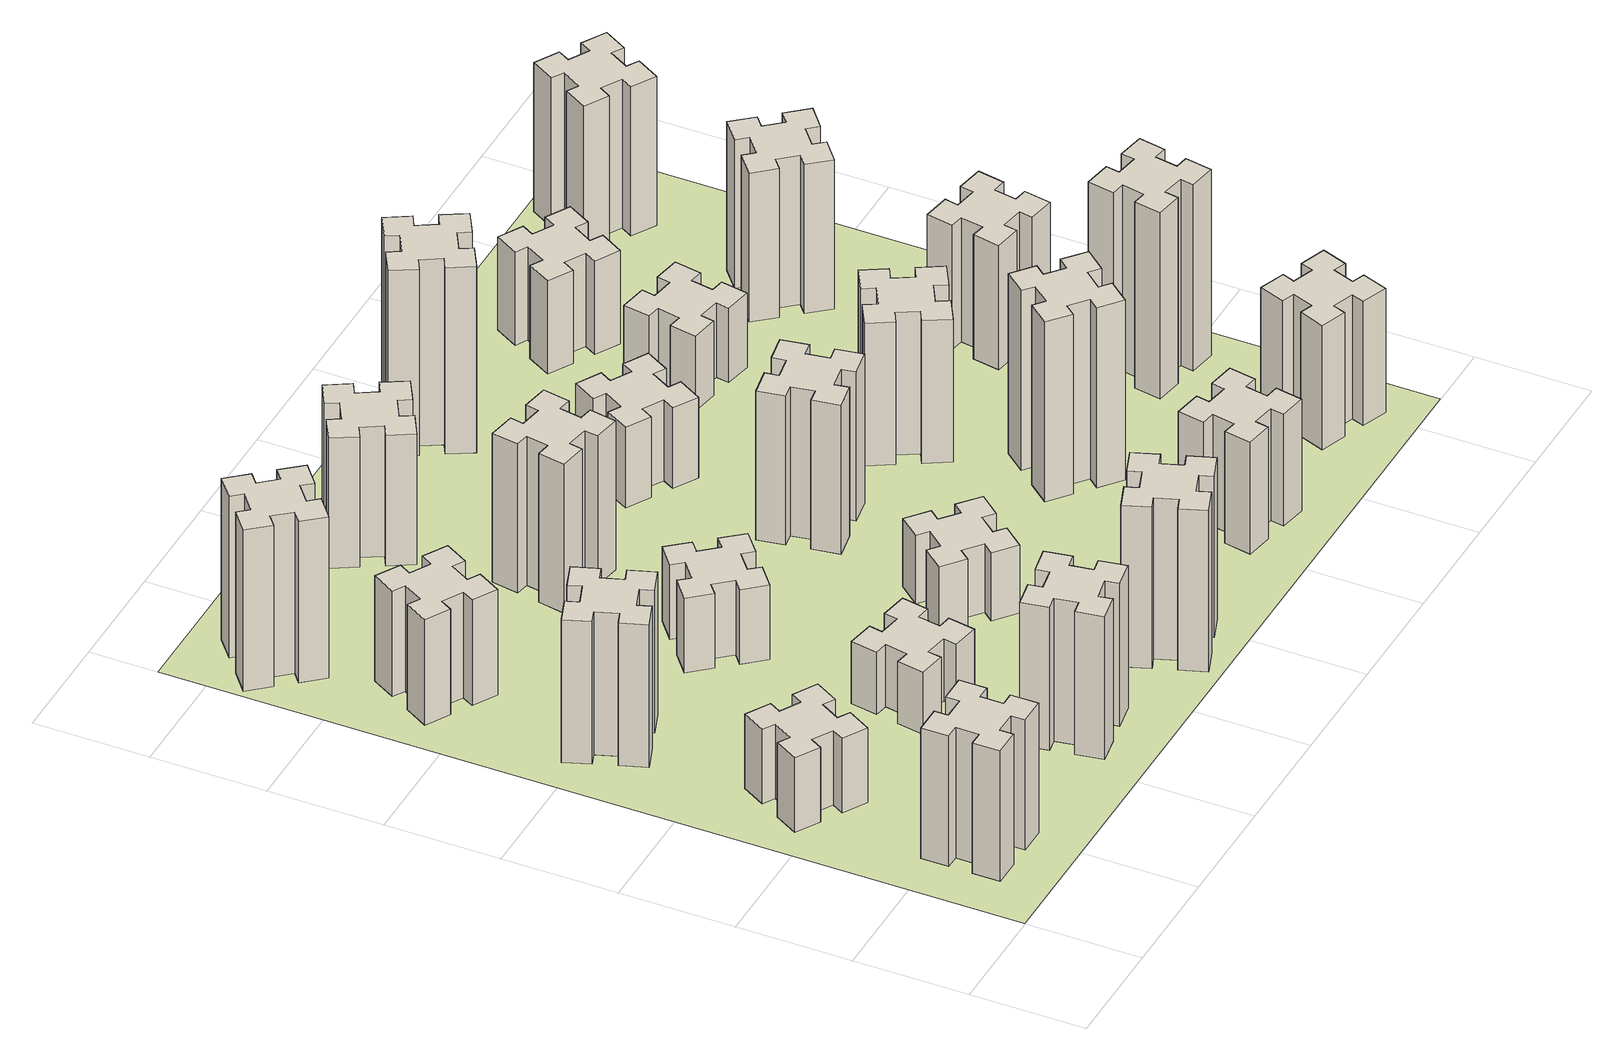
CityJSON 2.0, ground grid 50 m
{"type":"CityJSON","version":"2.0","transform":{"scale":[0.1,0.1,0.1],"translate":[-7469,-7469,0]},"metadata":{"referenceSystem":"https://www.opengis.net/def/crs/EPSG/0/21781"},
"CityObjects":{
"building1":{"type":"Building","attributes":{"class":"1000","function":"1000","usage":"1000","yearOfConstruction":2016,"roofType":"1000","measuredHeight":63,"storeysAboveGround":30,"storeysBelowGround":0},"geometry":[{"type":"Solid","lod":"1","boundaries":[[[[0,1,2,3,4,5,6,7,8,9,10,11,12,13,14,15,16,17,18,19]],[[17,16,20,21]],[[16,15,22,20]],[[15,14,23,22]],[[14,13,24,23]],[[13,12,25,24]],[[12,11,26,25]],[[11,10,27,26]],[[10,9,28,27]],[[9,8,29,28]],[[8,7,30,29]],[[7,6,31,30]],[[6,5,32,31]],[[5,4,33,32]],[[4,3,34,33]],[[3,2,35,34]],[[2,1,36,35]],[[1,0,37,36]],[[0,19,38,37]],[[19,18,39,38]],[[18,17,21,39]],[[24,25,26,27,28,29,30,31,32,33,34,35,36,37,38,39,21,20,22,23]]]]}]},
"building2":{"type":"Building","attributes":{"class":"1000","function":"1000","usage":"1000","yearOfConstruction":2016,"roofType":"1000","measuredHeight":36,"storeysAboveGround":30,"storeysBelowGround":0},"geometry":[{"type":"Solid","lod":"1","boundaries":[[[[40,41,42,43,44,45,46,47,48,49,50,51,52,53,54,55,56,57,58,59]],[[57,56,60,61]],[[56,55,62,60]],[[55,54,63,62]],[[54,53,64,63]],[[53,52,65,64]],[[52,51,66,65]],[[51,50,67,66]],[[50,49,68,67]],[[49,48,69,68]],[[48,47,70,69]],[[47,46,71,70]],[[46,45,72,71]],[[45,44,73,72]],[[44,43,74,73]],[[43,42,75,74]],[[42,41,76,75]],[[41,40,77,76]],[[40,59,78,77]],[[59,58,79,78]],[[58,57,61,79]],[[64,65,66,67,68,69,70,71,72,73,74,75,76,77,78,79,61,60,62,63]]]]}]},
"building3":{"type":"Building","attributes":{"class":"1000","function":"1000","usage":"1000","yearOfConstruction":2016,"roofType":"1000","measuredHeight":69,"storeysAboveGround":30,"storeysBelowGround":0},"geometry":[{"type":"Solid","lod":"1","boundaries":[[[[80,81,82,83,84,85,86,87,88,89,90,91,92,93,94,95,96,97,98,99]],[[97,96,100,101]],[[96,95,102,100]],[[95,94,103,102]],[[94,93,104,103]],[[93,92,105,104]],[[92,91,106,105]],[[91,90,107,106]],[[90,89,108,107]],[[89,88,109,108]],[[88,87,110,109]],[[87,86,111,110]],[[86,85,112,111]],[[85,84,113,112]],[[84,83,114,113]],[[83,82,115,114]],[[82,81,116,115]],[[81,80,117,116]],[[80,99,118,117]],[[99,98,119,118]],[[98,97,101,119]],[[104,105,106,107,108,109,110,111,112,113,114,115,116,117,118,119,101,100,102,103]]]]}]},
"building4":{"type":"Building","attributes":{"class":"1000","function":"1000","usage":"1000","yearOfConstruction":2016,"roofType":"1000","measuredHeight":51,"storeysAboveGround":30,"storeysBelowGround":0},"geometry":[{"type":"Solid","lod":"1","boundaries":[[[[120,121,122,123,124,125,126,127,128,129,130,131,132,133,134,135,136,137,138,139]],[[137,136,140,141]],[[136,135,142,140]],[[135,134,143,142]],[[134,133,144,143]],[[133,132,145,144]],[[132,131,146,145]],[[131,130,147,146]],[[130,129,148,147]],[[129,128,149,148]],[[128,127,150,149]],[[127,126,151,150]],[[126,125,152,151]],[[125,124,153,152]],[[124,123,154,153]],[[123,122,155,154]],[[122,121,156,155]],[[121,120,157,156]],[[120,139,158,157]],[[139,138,159,158]],[[138,137,141,159]],[[144,145,146,147,148,149,150,151,152,153,154,155,156,157,158,159,141,140,142,143]]]]}]},
"building5":{"type":"Building","attributes":{"class":"1000","function":"1000","usage":"1000","yearOfConstruction":2016,"roofType":"1000","measuredHeight":78,"storeysAboveGround":30,"storeysBelowGround":0},"geometry":[{"type":"Solid","lod":"1","boundaries":[[[[160,161,162,163,164,165,166,167,168,169,170,171,172,173,174,175,176,177,178,179]],[[177,176,180,181]],[[176,175,182,180]],[[175,174,183,182]],[[174,173,184,183]],[[173,172,185,184]],[[172,171,186,185]],[[171,170,187,186]],[[170,169,188,187]],[[169,168,189,188]],[[168,167,190,189]],[[167,166,191,190]],[[166,165,192,191]],[[165,164,193,192]],[[164,163,194,193]],[[163,162,195,194]],[[162,161,196,195]],[[161,160,197,196]],[[160,179,198,197]],[[179,178,199,198]],[[178,177,181,199]],[[184,185,186,187,188,189,190,191,192,193,194,195,196,197,198,199,181,180,182,183]]]]}]},
"building6":{"type":"Building","attributes":{"class":"1000","function":"1000","usage":"1000","yearOfConstruction":2016,"roofType":"1000","measuredHeight":69,"storeysAboveGround":30,"storeysBelowGround":0},"geometry":[{"type":"Solid","lod":"1","boundaries":[[[[200,201,202,203,204,205,206,207,208,209,210,211,212,213,214,215,216,217,218,219]],[[217,216,220,221]],[[216,215,222,220]],[[215,214,223,222]],[[214,213,224,223]],[[213,212,225,224]],[[212,211,226,225]],[[211,210,227,226]],[[210,209,228,227]],[[209,208,229,228]],[[208,207,230,229]],[[207,206,231,230]],[[206,205,232,231]],[[205,204,233,232]],[[204,203,234,233]],[[203,202,235,234]],[[202,201,236,235]],[[201,200,237,236]],[[200,219,238,237]],[[219,218,239,238]],[[218,217,221,239]],[[224,225,226,227,228,229,230,231,232,233,234,235,236,237,238,239,221,220,222,223]]]]}]},
"building7":{"type":"Building","attributes":{"class":"1000","function":"1000","usage":"1000","yearOfConstruction":2016,"roofType":"1000","measuredHeight":30,"storeysAboveGround":30,"storeysBelowGround":0},"geometry":[{"type":"Solid","lod":"1","boundaries":[[[[240,241,242,243,244,245,246,247,248,249,250,251,252,253,254,255,256,257,258,259]],[[257,256,260,261]],[[256,255,262,260]],[[255,254,263,262]],[[254,253,264,263]],[[253,252,265,264]],[[252,251,266,265]],[[251,250,267,266]],[[250,249,268,267]],[[249,248,269,268]],[[248,247,270,269]],[[247,246,271,270]],[[246,245,272,271]],[[245,244,273,272]],[[244,243,274,273]],[[243,242,275,274]],[[242,241,276,275]],[[241,240,277,276]],[[240,259,278,277]],[[259,258,279,278]],[[258,257,261,279]],[[264,265,266,267,268,269,270,271,272,273,274,275,276,277,278,279,261,260,262,263]]]]}]},
"building8":{"type":"Building","attributes":{"class":"1000","function":"1000","usage":"1000","yearOfConstruction":2016,"roofType":"1000","measuredHeight":36,"storeysAboveGround":30,"storeysBelowGround":0},"geometry":[{"type":"Solid","lod":"1","boundaries":[[[[280,281,282,283,284,285,286,287,288,289,290,291,292,293,294,295,296,297,298,299]],[[297,296,300,301]],[[296,295,302,300]],[[295,294,303,302]],[[294,293,304,303]],[[293,292,305,304]],[[292,291,306,305]],[[291,290,307,306]],[[290,289,308,307]],[[289,288,309,308]],[[288,287,310,309]],[[287,286,311,310]],[[286,285,312,311]],[[285,284,313,312]],[[284,283,314,313]],[[283,282,315,314]],[[282,281,316,315]],[[281,280,317,316]],[[280,299,318,317]],[[299,298,319,318]],[[298,297,301,319]],[[304,305,306,307,308,309,310,311,312,313,314,315,316,317,318,319,301,300,302,303]]]]}]},
"building9":{"type":"Building","attributes":{"class":"1000","function":"1000","usage":"1000","yearOfConstruction":2016,"roofType":"1000","measuredHeight":78,"storeysAboveGround":30,"storeysBelowGround":0},"geometry":[{"type":"Solid","lod":"1","boundaries":[[[[320,321,322,323,324,325,326,327,328,329,330,331,332,333,334,335,336,337,338,339]],[[337,336,340,341]],[[336,335,342,340]],[[335,334,343,342]],[[334,333,344,343]],[[333,332,345,344]],[[332,331,346,345]],[[331,330,347,346]],[[330,329,348,347]],[[329,328,349,348]],[[328,327,350,349]],[[327,326,351,350]],[[326,325,352,351]],[[325,324,353,352]],[[324,323,354,353]],[[323,322,355,354]],[[322,321,356,355]],[[321,320,357,356]],[[320,339,358,357]],[[339,338,359,358]],[[338,337,341,359]],[[344,345,346,347,348,349,350,351,352,353,354,355,356,357,358,359,341,340,342,343]]]]}]},
"building10":{"type":"Building","attributes":{"class":"1000","function":"1000","usage":"1000","yearOfConstruction":2016,"roofType":"1000","measuredHeight":72,"storeysAboveGround":30,"storeysBelowGround":0},"geometry":[{"type":"Solid","lod":"1","boundaries":[[[[360,361,362,363,364,365,366,367,368,369,370,371,372,373,374,375,376,377,378,379]],[[377,376,380,381]],[[376,375,382,380]],[[375,374,383,382]],[[374,373,384,383]],[[373,372,385,384]],[[372,371,386,385]],[[371,370,387,386]],[[370,369,388,387]],[[369,368,389,388]],[[368,367,390,389]],[[367,366,391,390]],[[366,365,392,391]],[[365,364,393,392]],[[364,363,394,393]],[[363,362,395,394]],[[362,361,396,395]],[[361,360,397,396]],[[360,379,398,397]],[[379,378,399,398]],[[378,377,381,399]],[[384,385,386,387,388,389,390,391,392,393,394,395,396,397,398,399,381,380,382,383]]]]}]},
"building11":{"type":"Building","attributes":{"class":"1000","function":"1000","usage":"1000","yearOfConstruction":2016,"roofType":"1000","measuredHeight":33,"storeysAboveGround":30,"storeysBelowGround":0},"geometry":[{"type":"Solid","lod":"1","boundaries":[[[[400,401,402,403,404,405,406,407,408,409,410,411,412,413,414,415,416,417,418,419]],[[417,416,420,421]],[[416,415,422,420]],[[415,414,423,422]],[[414,413,424,423]],[[413,412,425,424]],[[412,411,426,425]],[[411,410,427,426]],[[410,409,428,427]],[[409,408,429,428]],[[408,407,430,429]],[[407,406,431,430]],[[406,405,432,431]],[[405,404,433,432]],[[404,403,434,433]],[[403,402,435,434]],[[402,401,436,435]],[[401,400,437,436]],[[400,419,438,437]],[[419,418,439,438]],[[418,417,421,439]],[[424,425,426,427,428,429,430,431,432,433,434,435,436,437,438,439,421,420,422,423]]]]}]},
"building12":{"type":"Building","attributes":{"class":"1000","function":"1000","usage":"1000","yearOfConstruction":2016,"roofType":"1000","measuredHeight":63,"storeysAboveGround":30,"storeysBelowGround":0},"geometry":[{"type":"Solid","lod":"1","boundaries":[[[[440,441,442,443,444,445,446,447,448,449,450,451,452,453,454,455,456,457,458,459]],[[457,456,460,461]],[[456,455,462,460]],[[455,454,463,462]],[[454,453,464,463]],[[453,452,465,464]],[[452,451,466,465]],[[451,450,467,466]],[[450,449,468,467]],[[449,448,469,468]],[[448,447,470,469]],[[447,446,471,470]],[[446,445,472,471]],[[445,444,473,472]],[[444,443,474,473]],[[443,442,475,474]],[[442,441,476,475]],[[441,440,477,476]],[[440,459,478,477]],[[459,458,479,478]],[[458,457,461,479]],[[464,465,466,467,468,469,470,471,472,473,474,475,476,477,478,479,461,460,462,463]]]]}]},
"building13":{"type":"Building","attributes":{"class":"1000","function":"1000","usage":"1000","yearOfConstruction":2016,"roofType":"1000","measuredHeight":72,"storeysAboveGround":30,"storeysBelowGround":0},"geometry":[{"type":"Solid","lod":"1","boundaries":[[[[480,481,482,483,484,485,486,487,488,489,490,491,492,493,494,495,496,497,498,499]],[[497,496,500,501]],[[496,495,502,500]],[[495,494,503,502]],[[494,493,504,503]],[[493,492,505,504]],[[492,491,506,505]],[[491,490,507,506]],[[490,489,508,507]],[[489,488,509,508]],[[488,487,510,509]],[[487,486,511,510]],[[486,485,512,511]],[[485,484,513,512]],[[484,483,514,513]],[[483,482,515,514]],[[482,481,516,515]],[[481,480,517,516]],[[480,499,518,517]],[[499,498,519,518]],[[498,497,501,519]],[[504,505,506,507,508,509,510,511,512,513,514,515,516,517,518,519,501,500,502,503]]]]}]},
"building14":{"type":"Building","attributes":{"class":"1000","function":"1000","usage":"1000","yearOfConstruction":2016,"roofType":"1000","measuredHeight":39,"storeysAboveGround":30,"storeysBelowGround":0},"geometry":[{"type":"Solid","lod":"1","boundaries":[[[[520,521,522,523,524,525,526,527,528,529,530,531,532,533,534,535,536,537,538,539]],[[537,536,540,541]],[[536,535,542,540]],[[535,534,543,542]],[[534,533,544,543]],[[533,532,545,544]],[[532,531,546,545]],[[531,530,547,546]],[[530,529,548,547]],[[529,528,549,548]],[[528,527,550,549]],[[527,526,551,550]],[[526,525,552,551]],[[525,524,553,552]],[[524,523,554,553]],[[523,522,555,554]],[[522,521,556,555]],[[521,520,557,556]],[[520,539,558,557]],[[539,538,559,558]],[[538,537,541,559]],[[544,545,546,547,548,549,550,551,552,553,554,555,556,557,558,559,541,540,542,543]]]]}]},
"building15":{"type":"Building","attributes":{"class":"1000","function":"1000","usage":"1000","yearOfConstruction":2016,"roofType":"1000","measuredHeight":54,"storeysAboveGround":30,"storeysBelowGround":0},"geometry":[{"type":"Solid","lod":"1","boundaries":[[[[560,561,562,563,564,565,566,567,568,569,570,571,572,573,574,575,576,577,578,579]],[[577,576,580,581]],[[576,575,582,580]],[[575,574,583,582]],[[574,573,584,583]],[[573,572,585,584]],[[572,571,586,585]],[[571,570,587,586]],[[570,569,588,587]],[[569,568,589,588]],[[568,567,590,589]],[[567,566,591,590]],[[566,565,592,591]],[[565,564,593,592]],[[564,563,594,593]],[[563,562,595,594]],[[562,561,596,595]],[[561,560,597,596]],[[560,579,598,597]],[[579,578,599,598]],[[578,577,581,599]],[[584,585,586,587,588,589,590,591,592,593,594,595,596,597,598,599,581,580,582,583]]]]}]},
"building16":{"type":"Building","attributes":{"class":"1000","function":"1000","usage":"1000","yearOfConstruction":2016,"roofType":"1000","measuredHeight":90,"storeysAboveGround":30,"storeysBelowGround":0},"geometry":[{"type":"Solid","lod":"1","boundaries":[[[[600,601,602,603,604,605,606,607,608,609,610,611,612,613,614,615,616,617,618,619]],[[617,616,620,621]],[[616,615,622,620]],[[615,614,623,622]],[[614,613,624,623]],[[613,612,625,624]],[[612,611,626,625]],[[611,610,627,626]],[[610,609,628,627]],[[609,608,629,628]],[[608,607,630,629]],[[607,606,631,630]],[[606,605,632,631]],[[605,604,633,632]],[[604,603,634,633]],[[603,602,635,634]],[[602,601,636,635]],[[601,600,637,636]],[[600,619,638,637]],[[619,618,639,638]],[[618,617,621,639]],[[624,625,626,627,628,629,630,631,632,633,634,635,636,637,638,639,621,620,622,623]]]]}]},
"building17":{"type":"Building","attributes":{"class":"1000","function":"1000","usage":"1000","yearOfConstruction":2016,"roofType":"1000","measuredHeight":87,"storeysAboveGround":30,"storeysBelowGround":0},"geometry":[{"type":"Solid","lod":"1","boundaries":[[[[640,641,642,643,644,645,646,647,648,649,650,651,652,653,654,655,656,657,658,659]],[[657,656,660,661]],[[656,655,662,660]],[[655,654,663,662]],[[654,653,664,663]],[[653,652,665,664]],[[652,651,666,665]],[[651,650,667,666]],[[650,649,668,667]],[[649,648,669,668]],[[648,647,670,669]],[[647,646,671,670]],[[646,645,672,671]],[[645,644,673,672]],[[644,643,674,673]],[[643,642,675,674]],[[642,641,676,675]],[[641,640,677,676]],[[640,659,678,677]],[[659,658,679,678]],[[658,657,661,679]],[[664,665,666,667,668,669,670,671,672,673,674,675,676,677,678,679,661,660,662,663]]]]}]},
"building18":{"type":"Building","attributes":{"class":"1000","function":"1000","usage":"1000","yearOfConstruction":2016,"roofType":"1000","measuredHeight":69,"storeysAboveGround":30,"storeysBelowGround":0},"geometry":[{"type":"Solid","lod":"1","boundaries":[[[[680,681,682,683,684,685,686,687,688,689,690,691,692,693,694,695,696,697,698,699]],[[697,696,700,701]],[[696,695,702,700]],[[695,694,703,702]],[[694,693,704,703]],[[693,692,705,704]],[[692,691,706,705]],[[691,690,707,706]],[[690,689,708,707]],[[689,688,709,708]],[[688,687,710,709]],[[687,686,711,710]],[[686,685,712,711]],[[685,684,713,712]],[[684,683,714,713]],[[683,682,715,714]],[[682,681,716,715]],[[681,680,717,716]],[[680,699,718,717]],[[699,698,719,718]],[[698,697,701,719]],[[704,705,706,707,708,709,710,711,712,713,714,715,716,717,718,719,701,700,702,703]]]]}]},
"building19":{"type":"Building","attributes":{"class":"1000","function":"1000","usage":"1000","yearOfConstruction":2016,"roofType":"1000","measuredHeight":36,"storeysAboveGround":30,"storeysBelowGround":0},"geometry":[{"type":"Solid","lod":"1","boundaries":[[[[720,721,722,723,724,725,726,727,728,729,730,731,732,733,734,735,736,737,738,739]],[[737,736,740,741]],[[736,735,742,740]],[[735,734,743,742]],[[734,733,744,743]],[[733,732,745,744]],[[732,731,746,745]],[[731,730,747,746]],[[730,729,748,747]],[[729,728,749,748]],[[728,727,750,749]],[[727,726,751,750]],[[726,725,752,751]],[[725,724,753,752]],[[724,723,754,753]],[[723,722,755,754]],[[722,721,756,755]],[[721,720,757,756]],[[720,739,758,757]],[[739,738,759,758]],[[738,737,741,759]],[[744,745,746,747,748,749,750,751,752,753,754,755,756,757,758,759,741,740,742,743]]]]}]},
"building20":{"type":"Building","attributes":{"class":"1000","function":"1000","usage":"1000","yearOfConstruction":2016,"roofType":"1000","measuredHeight":60,"storeysAboveGround":30,"storeysBelowGround":0},"geometry":[{"type":"Solid","lod":"1","boundaries":[[[[760,761,762,763,764,765,766,767,768,769,770,771,772,773,774,775,776,777,778,779]],[[777,776,780,781]],[[776,775,782,780]],[[775,774,783,782]],[[774,773,784,783]],[[773,772,785,784]],[[772,771,786,785]],[[771,770,787,786]],[[770,769,788,787]],[[769,768,789,788]],[[768,767,790,789]],[[767,766,791,790]],[[766,765,792,791]],[[765,764,793,792]],[[764,763,794,793]],[[763,762,795,794]],[[762,761,796,795]],[[761,760,797,796]],[[760,779,798,797]],[[779,778,799,798]],[[778,777,781,799]],[[784,785,786,787,788,789,790,791,792,793,794,795,796,797,798,799,781,780,782,783]]]]}]},
"building21":{"type":"Building","attributes":{"class":"1000","function":"1000","usage":"1000","yearOfConstruction":2016,"roofType":"1000","measuredHeight":45,"storeysAboveGround":30,"storeysBelowGround":0},"geometry":[{"type":"Solid","lod":"1","boundaries":[[[[800,801,802,803,804,805,806,807,808,809,810,811,812,813,814,815,816,817,818,819]],[[817,816,820,821]],[[816,815,822,820]],[[815,814,823,822]],[[814,813,824,823]],[[813,812,825,824]],[[812,811,826,825]],[[811,810,827,826]],[[810,809,828,827]],[[809,808,829,828]],[[808,807,830,829]],[[807,806,831,830]],[[806,805,832,831]],[[805,804,833,832]],[[804,803,834,833]],[[803,802,835,834]],[[802,801,836,835]],[[801,800,837,836]],[[800,819,838,837]],[[819,818,839,838]],[[818,817,821,839]],[[824,825,826,827,828,829,830,831,832,833,834,835,836,837,838,839,821,820,822,823]]]]}]},
"building22":{"type":"Building","attributes":{"class":"1000","function":"1000","usage":"1000","yearOfConstruction":2016,"roofType":"1000","measuredHeight":90,"storeysAboveGround":30,"storeysBelowGround":0},"geometry":[{"type":"Solid","lod":"1","boundaries":[[[[840,841,842,843,844,845,846,847,848,849,850,851,852,853,854,855,856,857,858,859]],[[857,856,860,861]],[[856,855,862,860]],[[855,854,863,862]],[[854,853,864,863]],[[853,852,865,864]],[[852,851,866,865]],[[851,850,867,866]],[[850,849,868,867]],[[849,848,869,868]],[[848,847,870,869]],[[847,846,871,870]],[[846,845,872,871]],[[845,844,873,872]],[[844,843,874,873]],[[843,842,875,874]],[[842,841,876,875]],[[841,840,877,876]],[[840,859,878,877]],[[859,858,879,878]],[[858,857,861,879]],[[864,865,866,867,868,869,870,871,872,873,874,875,876,877,878,879,861,860,862,863]]]]}]},
"building23":{"type":"Building","attributes":{"class":"1000","function":"1000","usage":"1000","yearOfConstruction":2016,"roofType":"1000","measuredHeight":60,"storeysAboveGround":30,"storeysBelowGround":0},"geometry":[{"type":"Solid","lod":"1","boundaries":[[[[880,881,882,883,884,885,886,887,888,889,890,891,892,893,894,895,896,897,898,899]],[[897,896,900,901]],[[896,895,902,900]],[[895,894,903,902]],[[894,893,904,903]],[[893,892,905,904]],[[892,891,906,905]],[[891,890,907,906]],[[890,889,908,907]],[[889,888,909,908]],[[888,887,910,909]],[[887,886,911,910]],[[886,885,912,911]],[[885,884,913,912]],[[884,883,914,913]],[[883,882,915,914]],[[882,881,916,915]],[[881,880,917,916]],[[880,899,918,917]],[[899,898,919,918]],[[898,897,901,919]],[[904,905,906,907,908,909,910,911,912,913,914,915,916,917,918,919,901,900,902,903]]]]}]},
"building24":{"type":"Building","attributes":{"class":"1000","function":"1000","usage":"1000","yearOfConstruction":2016,"roofType":"1000","measuredHeight":72,"storeysAboveGround":30,"storeysBelowGround":0},"geometry":[{"type":"Solid","lod":"1","boundaries":[[[[920,921,922,923,924,925,926,927,928,929,930,931,932,933,934,935,936,937,938,939]],[[937,936,940,941]],[[936,935,942,940]],[[935,934,943,942]],[[934,933,944,943]],[[933,932,945,944]],[[932,931,946,945]],[[931,930,947,946]],[[930,929,948,947]],[[929,928,949,948]],[[928,927,950,949]],[[927,926,951,950]],[[926,925,952,951]],[[925,924,953,952]],[[924,923,954,953]],[[923,922,955,954]],[[922,921,956,955]],[[921,920,957,956]],[[920,939,958,957]],[[939,938,959,958]],[[938,937,941,959]],[[944,945,946,947,948,949,950,951,952,953,954,955,956,957,958,959,941,940,942,943]]]]}]},
"building25":{"type":"Building","attributes":{"class":"1000","function":"1000","usage":"1000","yearOfConstruction":2016,"roofType":"1000","measuredHeight":72,"storeysAboveGround":30,"storeysBelowGround":0},"geometry":[{"type":"Solid","lod":"1","boundaries":[[[[960,961,962,963,964,965,966,967,968,969,970,971,972,973,974,975,976,977,978,979]],[[977,976,980,981]],[[976,975,982,980]],[[975,974,983,982]],[[974,973,984,983]],[[973,972,985,984]],[[972,971,986,985]],[[971,970,987,986]],[[970,969,988,987]],[[969,968,989,988]],[[968,967,990,989]],[[967,966,991,990]],[[966,965,992,991]],[[965,964,993,992]],[[964,963,994,993]],[[963,962,995,994]],[[962,961,996,995]],[[961,960,997,996]],[[960,979,998,997]],[[979,978,999,998]],[[978,977,981,999]],[[984,985,986,987,988,989,990,991,992,993,994,995,996,997,998,999,981,980,982,983]]]]}]},
"landuse1":{"type":"LandUse","attributes":{"name":"plot1","function":"1010"},"geometry":[{"type":"MultiSurface","lod":"1","boundaries":[[[1000,1001,1002,1003]]]}]}
},
"vertices":[
[265,425,0],[265,325,0],[205,325,0],[205,205,0],[325,205,0],[325,265,0],[425,265,0],[425,205,0],[545,205,0],[545,325,0],[485,325,0],[485,425,0],[545,425,0],[545,545,0],[425,545,0],[425,485,0],[325,485,0],[325,545,0],[205,545,0],[205,425,0],[325,485,630],[325,545,630],[425,485,630],[425,545,630],[545,545,630],[545,425,630],[485,425,630],[485,325,630],[545,325,630],[545,205,630],[425,205,630],[425,265,630],[325,265,630],[325,205,630],[205,205,630],[205,325,630],[265,325,630],[265,425,630],[205,425,630],[205,545,630],
[305,1214,0],[255,1127,0],[203,1157,0],[143,1053,0],[247,993,0],[277,1045,0],[364,995,0],[334,943,0],[438,883,0],[498,987,0],[446,1017,0],[496,1104,0],[548,1074,0],[608,1178,0],[504,1238,0],[474,1186,0],[387,1236,0],[417,1288,0],[313,1348,0],[253,1244,0],[387,1236,360],[417,1288,360],[474,1186,360],[504,1238,360],[608,1178,360],[548,1074,360],[496,1104,360],[446,1017,360],[498,987,360],[438,883,360],[334,943,360],[364,995,360],[277,1045,360],[247,993,360],[143,1053,360],[203,1157,360],[255,1127,360],[305,1214,360],[253,1244,360],[313,1348,360],
[366,1835,0],[460,1869,0],[480,1813,0],[593,1854,0],[552,1967,0],[496,1946,0],[462,2040,0],[518,2060,0],[477,2173,0],[364,2132,0],[385,2076,0],[291,2042,0],[270,2098,0],[157,2057,0],[199,1944,0],[255,1965,0],[289,1871,0],[233,1850,0],[274,1737,0],[387,1779,0],[289,1871,690],[233,1850,690],[255,1965,690],[199,1944,690],[157,2057,690],[270,2098,690],[291,2042,690],[385,2076,690],[364,2132,690],[477,2173,690],[518,2060,690],[462,2040,690],[496,1946,690],[552,1967,690],[593,1854,690],[480,1813,690],[460,1869,690],[366,1835,690],[387,1779,690],[274,1737,690],
[446,2597,0],[496,2684,0],[548,2654,0],[608,2758,0],[504,2818,0],[474,2766,0],[387,2816,0],[417,2868,0],[313,2928,0],[253,2824,0],[305,2794,0],[255,2707,0],[203,2737,0],[143,2633,0],[247,2573,0],[277,2625,0],[364,2575,0],[334,2523,0],[438,2463,0],[498,2567,0],[364,2575,510],[334,2523,510],[277,2625,510],[247,2573,510],[143,2633,510],[203,2737,510],[255,2707,510],[305,2794,510],[253,2824,510],[313,2928,510],[417,2868,510],[387,2816,510],[474,2766,510],[504,2818,510],[608,2758,510],[548,2654,510],[496,2684,510],[446,2597,510],[498,2567,510],[438,2463,510],
[308,3219,0],[384,3283,0],[423,3237,0],[515,3314,0],[438,3406,0],[392,3368,0],[327,3444,0],[373,3483,0],[296,3575,0],[204,3498,0],[243,3452,0],[166,3387,0],[128,3433,0],[36,3356,0],[113,3264,0],[159,3303,0],[223,3226,0],[177,3188,0],[254,3096,0],[346,3173,0],[223,3226,780],[177,3188,780],[159,3303,780],[113,3264,780],[36,3356,780],[128,3433,780],[166,3387,780],[243,3452,780],[204,3498,780],[296,3575,780],[373,3483,780],[327,3444,780],[392,3368,780],[438,3406,780],[515,3314,780],[423,3237,780],[384,3283,780],[308,3219,780],[346,3173,780],[254,3096,780],
[1332,345,0],[1315,444,0],[1374,454,0],[1353,572,0],[1235,551,0],[1245,492,0],[1147,475,0],[1137,534,0],[1018,513,0],[1039,395,0],[1098,405,0],[1116,307,0],[1057,297,0],[1077,178,0],[1196,199,0],[1185,258,0],[1284,276,0],[1294,217,0],[1412,237,0],[1391,356,0],[1284,276,690],[1294,217,690],[1185,258,690],[1196,199,690],[1077,178,690],[1057,297,690],[1116,307,690],[1098,405,690],[1039,395,690],[1018,513,690],[1137,534,690],[1147,475,690],[1245,492,690],[1235,551,690],[1353,572,690],[1374,454,690],[1315,444,690],[1332,345,690],[1391,356,690],[1412,237,690],
[1016,1084,0],[998,985,0],[939,996,0],[918,877,0],[1037,857,0],[1047,916,0],[1145,898,0],[1135,839,0],[1253,818,0],[1274,937,0],[1215,947,0],[1232,1045,0],[1291,1035,0],[1312,1153,0],[1194,1174,0],[1184,1115,0],[1085,1132,0],[1096,1191,0],[977,1212,0],[957,1094,0],[1085,1132,300],[1096,1191,300],[1184,1115,300],[1194,1174,300],[1312,1153,300],[1291,1035,300],[1232,1045,300],[1215,947,300],[1274,937,300],[1253,818,300],[1135,839,300],[1145,898,300],[1047,916,300],[1037,857,300],[918,877,300],[939,996,300],[998,985,300],[1016,1084,300],[957,1094,300],[977,1212,300],
[1083,1972,0],[1006,1907,0],[968,1953,0],[876,1876,0],[953,1784,0],[999,1823,0],[1063,1746,0],[1017,1708,0],[1094,1616,0],[1186,1693,0],[1148,1739,0],[1224,1803,0],[1263,1757,0],[1355,1834,0],[1278,1926,0],[1232,1888,0],[1167,1964,0],[1213,2003,0],[1136,2095,0],[1044,2018,0],[1167,1964,360],[1213,2003,360],[1232,1888,360],[1278,1926,360],[1355,1834,360],[1263,1757,360],[1224,1803,360],[1148,1739,360],[1186,1693,360],[1094,1616,360],[1017,1708,360],[1063,1746,360],[999,1823,360],[953,1784,360],[876,1876,360],[968,1953,360],[1006,1907,360],[1083,1972,360],[1044,2018,360],[1136,2095,360],
[1976,266,0],[1942,360,0],[1998,380,0],[1957,493,0],[1844,452,0],[1865,396,0],[1771,362,0],[1750,418,0],[1637,377,0],[1679,264,0],[1735,285,0],[1769,191,0],[1713,170,0],[1754,57,0],[1867,99,0],[1846,155,0],[1940,189,0],[1960,133,0],[2073,174,0],[2032,287,0],[1940,189,780],[1960,133,780],[1846,155,780],[1867,99,780],[1754,57,780],[1713,170,780],[1769,191,780],[1735,285,780],[1679,264,780],[1637,377,780],[1750,418,780],[1771,362,780],[1865,396,780],[1844,452,780],[1957,493,780],[1998,380,780],[1942,360,780],[1976,266,780],[2032,287,780],[2073,174,780],
[1315,2527,0],[1332,2625,0],[1391,2615,0],[1412,2733,0],[1294,2754,0],[1284,2695,0],[1185,2712,0],[1196,2771,0],[1077,2792,0],[1057,2674,0],[1116,2664,0],[1098,2565,0],[1039,2576,0],[1018,2457,0],[1137,2437,0],[1147,2496,0],[1245,2478,0],[1235,2419,0],[1353,2398,0],[1374,2517,0],[1245,2478,720],[1235,2419,720],[1147,2496,720],[1137,2437,720],[1018,2457,720],[1039,2576,720],[1098,2565,720],[1116,2664,720],[1057,2674,720],[1077,2792,720],[1196,2771,720],[1185,2712,720],[1284,2695,720],[1294,2754,720],[1412,2733,720],[1391,2615,720],[1332,2625,720],[1315,2527,720],[1374,2517,720],[1353,2398,720],
[1703,1224,0],[1639,1148,0],[1593,1186,0],[1516,1094,0],[1608,1017,0],[1646,1063,0],[1723,999,0],[1684,953,0],[1776,876,0],[1853,968,0],[1807,1006,0],[1872,1083,0],[1918,1044,0],[1995,1136,0],[1903,1213,0],[1864,1167,0],[1788,1232,0],[1826,1278,0],[1734,1355,0],[1657,1263,0],[1788,1232,330],[1826,1278,330],[1864,1167,330],[1903,1213,330],[1995,1136,330],[1918,1044,330],[1872,1083,330],[1807,1006,330],[1853,968,330],[1776,876,330],[1684,953,330],[1723,999,330],[1646,1063,330],[1608,1017,330],[1516,1094,330],[1593,1186,330],[1639,1148,330],[1703,1224,330],[1657,1263,330],[1734,1355,330],
[1104,3456,0],[1017,3406,0],[987,3458,0],[883,3398,0],[943,3294,0],[995,3324,0],[1045,3237,0],[993,3207,0],[1053,3103,0],[1157,3163,0],[1127,3215,0],[1214,3265,0],[1244,3213,0],[1348,3273,0],[1288,3377,0],[1236,3347,0],[1186,3434,0],[1238,3464,0],[1178,3568,0],[1074,3508,0],[1186,3434,630],[1238,3464,630],[1236,3347,630],[1288,3377,630],[1348,3273,630],[1244,3213,630],[1214,3265,630],[1127,3215,630],[1157,3163,630],[1053,3103,630],[993,3207,630],[1045,3237,630],[995,3324,630],[943,3294,630],[883,3398,630],[987,3458,630],[1017,3406,630],[1104,3456,630],[1074,3508,630],[1178,3568,630],
[2072,1825,0],[2055,1924,0],[2114,1934,0],[2093,2052,0],[1975,2031,0],[1985,1972,0],[1887,1955,0],[1877,2014,0],[1758,1993,0],[1779,1875,0],[1838,1885,0],[1856,1787,0],[1797,1777,0],[1817,1658,0],[1936,1679,0],[1925,1738,0],[2024,1756,0],[2034,1697,0],[2152,1717,0],[2131,1836,0],[2024,1756,720],[2034,1697,720],[1925,1738,720],[1936,1679,720],[1817,1658,720],[1797,1777,720],[1856,1787,720],[1838,1885,720],[1779,1875,720],[1758,1993,720],[1877,2014,720],[1887,1955,720],[1985,1972,720],[1975,2031,720],[2093,2052,720],[2114,1934,720],[2055,1924,720],[2072,1825,720],[2131,1836,720],[2152,1717,720],
[2026,2497,0],[2076,2584,0],[2128,2554,0],[2188,2658,0],[2084,2718,0],[2054,2666,0],[1967,2716,0],[1997,2768,0],[1893,2828,0],[1833,2724,0],[1885,2694,0],[1835,2607,0],[1783,2637,0],[1723,2533,0],[1827,2473,0],[1857,2525,0],[1944,2475,0],[1914,2423,0],[2018,2363,0],[2078,2467,0],[1944,2475,390],[1914,2423,390],[1857,2525,390],[1827,2473,390],[1723,2533,390],[1783,2637,390],[1835,2607,390],[1885,2694,390],[1833,2724,390],[1893,2828,390],[1997,2768,390],[1967,2716,390],[2054,2666,390],[2084,2718,390],[2188,2658,390],[2128,2554,390],[2076,2584,390],[2026,2497,390],[2078,2467,390],[2018,2363,390],
[2764,475,0],[2665,492,0],[2676,551,0],[2557,572,0],[2537,454,0],[2596,444,0],[2578,345,0],[2519,356,0],[2498,237,0],[2617,217,0],[2627,276,0],[2725,258,0],[2715,199,0],[2833,178,0],[2854,297,0],[2795,307,0],[2812,405,0],[2871,395,0],[2892,513,0],[2774,534,0],[2812,405,540],[2871,395,540],[2795,307,540],[2854,297,540],[2833,178,540],[2715,199,540],[2725,258,540],[2627,276,540],[2617,217,540],[2498,237,540],[2519,356,540],[2578,345,540],[2596,444,540],[2537,454,540],[2557,572,540],[2676,551,540],[2665,492,540],[2764,475,540],[2774,534,540],[2892,513,540],
[1844,3556,0],[1757,3506,0],[1727,3558,0],[1623,3498,0],[1683,3394,0],[1735,3424,0],[1785,3337,0],[1733,3307,0],[1793,3203,0],[1897,3263,0],[1867,3315,0],[1954,3365,0],[1984,3313,0],[2088,3373,0],[2028,3477,0],[1976,3447,0],[1926,3534,0],[1978,3564,0],[1918,3668,0],[1814,3608,0],[1926,3534,900],[1978,3564,900],[1976,3447,900],[2028,3477,900],[2088,3373,900],[1984,3313,900],[1954,3365,900],[1867,3315,900],[1897,3263,900],[1793,3203,900],[1733,3307,900],[1785,3337,900],[1735,3424,900],[1683,3394,900],[1623,3498,900],[1727,3558,900],[1757,3506,900],[1844,3556,900],[1814,3608,900],[1918,3668,900],
[2804,1167,0],[2728,1232,0],[2766,1278,0],[2674,1355,0],[2597,1263,0],[2643,1224,0],[2579,1148,0],[2533,1186,0],[2456,1094,0],[2548,1017,0],[2586,1063,0],[2663,999,0],[2624,953,0],[2716,876,0],[2793,968,0],[2747,1006,0],[2812,1083,0],[2858,1044,0],[2935,1136,0],[2843,1213,0],[2812,1083,870],[2858,1044,870],[2747,1006,870],[2793,968,870],[2716,876,870],[2624,953,870],[2663,999,870],[2586,1063,870],[2548,1017,870],[2456,1094,870],[2533,1186,870],[2579,1148,870],[2643,1224,870],[2597,1263,870],[2674,1355,870],[2766,1278,870],[2728,1232,870],[2804,1167,870],[2843,1213,870],[2935,1136,870],
[2475,1744,0],[2525,1657,0],[2473,1627,0],[2533,1523,0],[2637,1583,0],[2607,1635,0],[2694,1685,0],[2724,1633,0],[2828,1693,0],[2768,1797,0],[2716,1767,0],[2666,1854,0],[2718,1884,0],[2658,1988,0],[2554,1928,0],[2584,1876,0],[2497,1826,0],[2467,1878,0],[2363,1818,0],[2423,1714,0],[2497,1826,690],[2467,1878,690],[2584,1876,690],[2554,1928,690],[2658,1988,690],[2718,1884,690],[2666,1854,690],[2716,1767,690],[2768,1797,690],[2828,1693,690],[2724,1633,690],[2694,1685,690],[2607,1635,690],[2637,1583,690],[2533,1523,690],[2473,1627,690],[2525,1657,690],[2475,1744,690],[2423,1714,690],[2363,1818,690],
[2664,2795,0],[2565,2812,0],[2576,2871,0],[2457,2892,0],[2437,2774,0],[2496,2764,0],[2478,2665,0],[2419,2676,0],[2398,2557,0],[2517,2537,0],[2527,2596,0],[2625,2578,0],[2615,2519,0],[2733,2498,0],[2754,2617,0],[2695,2627,0],[2712,2725,0],[2771,2715,0],[2792,2833,0],[2674,2854,0],[2712,2725,360],[2771,2715,360],[2695,2627,360],[2754,2617,360],[2733,2498,360],[2615,2519,360],[2625,2578,360],[2527,2596,360],[2517,2537,360],[2398,2557,360],[2419,2676,360],[2478,2665,360],[2496,2764,360],[2437,2774,360],[2457,2892,360],[2576,2871,360],[2565,2812,360],[2664,2795,360],[2674,2854,360],[2792,2833,360],
[3351,289,0],[3445,255,0],[3424,199,0],[3537,157,0],[3578,270,0],[3522,291,0],[3556,385,0],[3612,364,0],[3653,477,0],[3540,518,0],[3520,462,0],[3426,496,0],[3447,552,0],[3334,593,0],[3293,480,0],[3349,460,0],[3315,366,0],[3259,387,0],[3217,274,0],[3330,233,0],[3315,366,600],[3259,387,600],[3349,460,600],[3293,480,600],[3334,593,600],[3447,552,600],[3426,496,600],[3520,462,600],[3540,518,600],[3653,477,600],[3612,364,600],[3556,385,600],[3522,291,600],[3578,270,600],[3537,157,600],[3424,199,600],[3445,255,600],[3351,289,600],[3330,233,600],[3217,274,600],
[2497,3165,0],[2584,3115,0],[2554,3063,0],[2658,3003,0],[2718,3107,0],[2666,3137,0],[2716,3224,0],[2768,3194,0],[2828,3298,0],[2724,3358,0],[2694,3306,0],[2607,3356,0],[2637,3408,0],[2533,3468,0],[2473,3364,0],[2525,3334,0],[2475,3247,0],[2423,3277,0],[2363,3173,0],[2467,3113,0],[2475,3247,450],[2423,3277,450],[2525,3334,450],[2473,3364,450],[2533,3468,450],[2637,3408,450],[2607,3356,450],[2694,3306,450],[2724,3358,450],[2828,3298,450],[2768,3194,450],[2716,3224,450],[2666,3137,450],[2718,3107,450],[2658,3003,450],[2554,3063,450],[2584,3115,450],[2497,3165,450],[2467,3113,450],[2363,3173,450],
[3367,1016,0],[3465,998,0],[3455,939,0],[3573,918,0],[3594,1037,0],[3535,1047,0],[3552,1145,0],[3611,1135,0],[3632,1253,0],[3514,1274,0],[3504,1215,0],[3405,1232,0],[3416,1291,0],[3297,1312,0],[3277,1194,0],[3336,1184,0],[3318,1085,0],[3259,1096,0],[3238,977,0],[3357,957,0],[3318,1085,900],[3259,1096,900],[3336,1184,900],[3277,1194,900],[3297,1312,900],[3416,1291,900],[3405,1232,900],[3504,1215,900],[3514,1274,900],[3632,1253,900],[3611,1135,900],[3552,1145,900],[3535,1047,900],[3594,1037,900],[3573,918,900],[3455,939,900],[3465,998,900],[3367,1016,900],[3357,957,900],[3238,977,900],
[3267,1656,0],[3365,1638,0],[3355,1579,0],[3473,1558,0],[3494,1677,0],[3435,1687,0],[3452,1785,0],[3511,1775,0],[3532,1893,0],[3414,1914,0],[3404,1855,0],[3305,1872,0],[3316,1931,0],[3197,1952,0],[3177,1834,0],[3236,1824,0],[3218,1725,0],[3159,1736,0],[3138,1617,0],[3257,1597,0],[3218,1725,600],[3159,1736,600],[3236,1824,600],[3177,1834,600],[3197,1952,600],[3316,1931,600],[3305,1872,600],[3404,1855,600],[3414,1914,600],[3532,1893,600],[3511,1775,600],[3452,1785,600],[3435,1687,600],[3494,1677,600],[3473,1558,600],[3355,1579,600],[3365,1638,600],[3267,1656,600],[3257,1597,600],[3138,1617,600],
[3119,2563,0],[3183,2486,0],[3137,2448,0],[3214,2356,0],[3306,2433,0],[3268,2479,0],[3344,2543,0],[3383,2497,0],[3475,2574,0],[3398,2666,0],[3352,2628,0],[3287,2704,0],[3333,2743,0],[3256,2835,0],[3164,2758,0],[3203,2712,0],[3126,2647,0],[3088,2693,0],[2996,2616,0],[3073,2524,0],[3126,2647,720],[3088,2693,720],[3203,2712,720],[3164,2758,720],[3256,2835,720],[3333,2743,720],[3287,2704,720],[3352,2628,720],[3398,2666,720],[3475,2574,720],[3383,2497,720],[3344,2543,720],[3268,2479,720],[3306,2433,720],[3214,2356,720],[3137,2448,720],[3183,2486,720],[3119,2563,720],[3073,2524,720],[2996,2616,720],
[3237,3365,0],[3324,3315,0],[3294,3263,0],[3398,3203,0],[3458,3307,0],[3406,3337,0],[3456,3424,0],[3508,3394,0],[3568,3498,0],[3464,3558,0],[3434,3506,0],[3347,3556,0],[3377,3608,0],[3273,3668,0],[3213,3564,0],[3265,3534,0],[3215,3447,0],[3163,3477,0],[3103,3373,0],[3207,3313,0],[3215,3447,720],[3163,3477,720],[3265,3534,720],[3213,3564,720],[3273,3668,720],[3377,3608,720],[3347,3556,720],[3434,3506,720],[3464,3558,720],[3568,3498,720],[3508,3394,720],[3456,3424,720],[3406,3337,720],[3458,3307,720],[3398,3203,720],[3294,3263,720],[3324,3315,720],[3237,3365,720],[3207,3313,720],[3103,3373,720],
[5,3705,0],[3705,3705,0],[3705,5,0],[5,5,0]
]}
